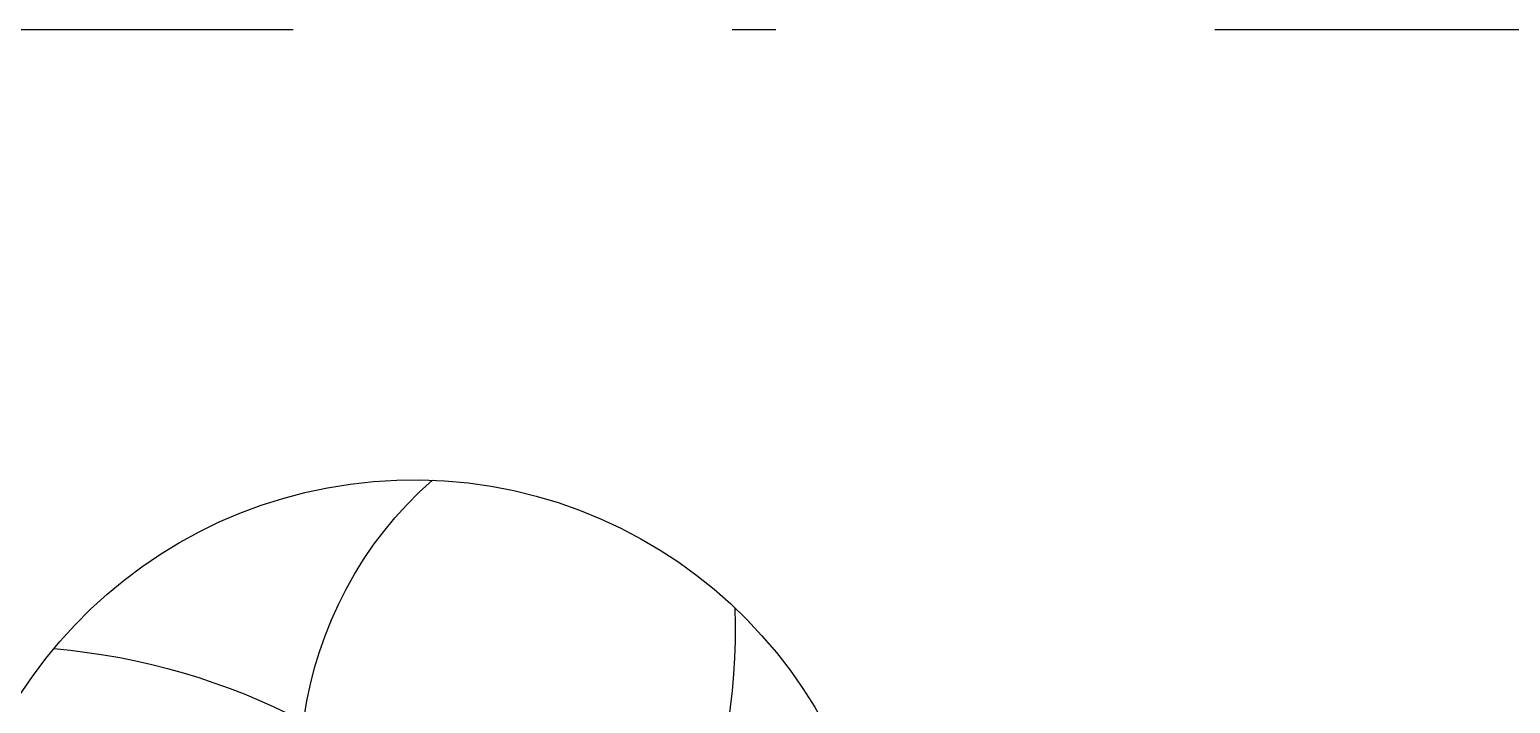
# Model space of a CAD drawing. Extents: x 70918 to 141299, y 54626 to 82696.
# Drawn here: x 75218 to 75893, y 73769 to 74076 of the extents above; entities that cross this region are included whole.
import ezdxf

# ---------------------------------------------------------------- set-up
doc = ezdxf.new("R2010")
doc.units = 0
doc.header["$LTSCALE"] = 1000
doc.header["$MEASUREMENT"] = 0
doc.linetypes.add('DOTE', pattern=[2.42, 2, -0.2, 0.02, -0.2])
doc.layers.add('DOTE', color=1, linetype='Continuous')
doc.layers.add('洁具', color=8, linetype='Continuous')

# ---------------------------------------------------------------- blocks, each defined once
blk = doc.blocks.new('$plan$00002627')
at = {"layer": '洁具', "color": 252}
blk.add_lwpolyline([(0, -383.58), (0, -895.02, 0.463193), (77.07, -958.95), (77.07, -966.9, 0.406667), (14.74, -1030.83), (14.74, -1057.1, 0.414214), (78.67, -1121.03), (432.78, -1121.03), (432.78, -1217.71, 0.984608), (441.96, -1809.68, 0.463033), (734.05, -1465.36), (918.65, -1465.36), (918.65, -1918.47, 0.414214), (982.58, -1982.4), (1008.85, -1982.4, 0.365405), (1071.87, -1929.26, 0.431181)], format="xyb", dxfattribs=at)
for centre, radius, start, end in [((240.03, -1319.4), 397.88, 268.10488, 4.12213), ((668.08, -1250.37), 416.88, 184.89513, 273.78224), ((331.2, -1688.47), 246.56, 336.65654, 138.63901)]:
    blk.add_arc(centre, radius, start, end, dxfattribs=at)

msp = doc.modelspace()

# ---------------------------------------------------------------- linework, layer by layer
at = {"layer": 'DOTE', "linetype": 'DOTE'}
msp.add_line((70918.24, 74075.52), (80718.24, 74075.52), dxfattribs=at)

# ---------------------------------------------------------------- block references
at = {"layer": '洁具', "xscale": -0.7200000000000002, "yscale": 0.7200000000000001, "zscale": 0.7200000000000001, "rotation": 90.00000000014373}
msp.add_blockref('$plan$00002627', (74303.24, 73975.52), dxfattribs=at)

doc.saveas('drawing.dxf')
